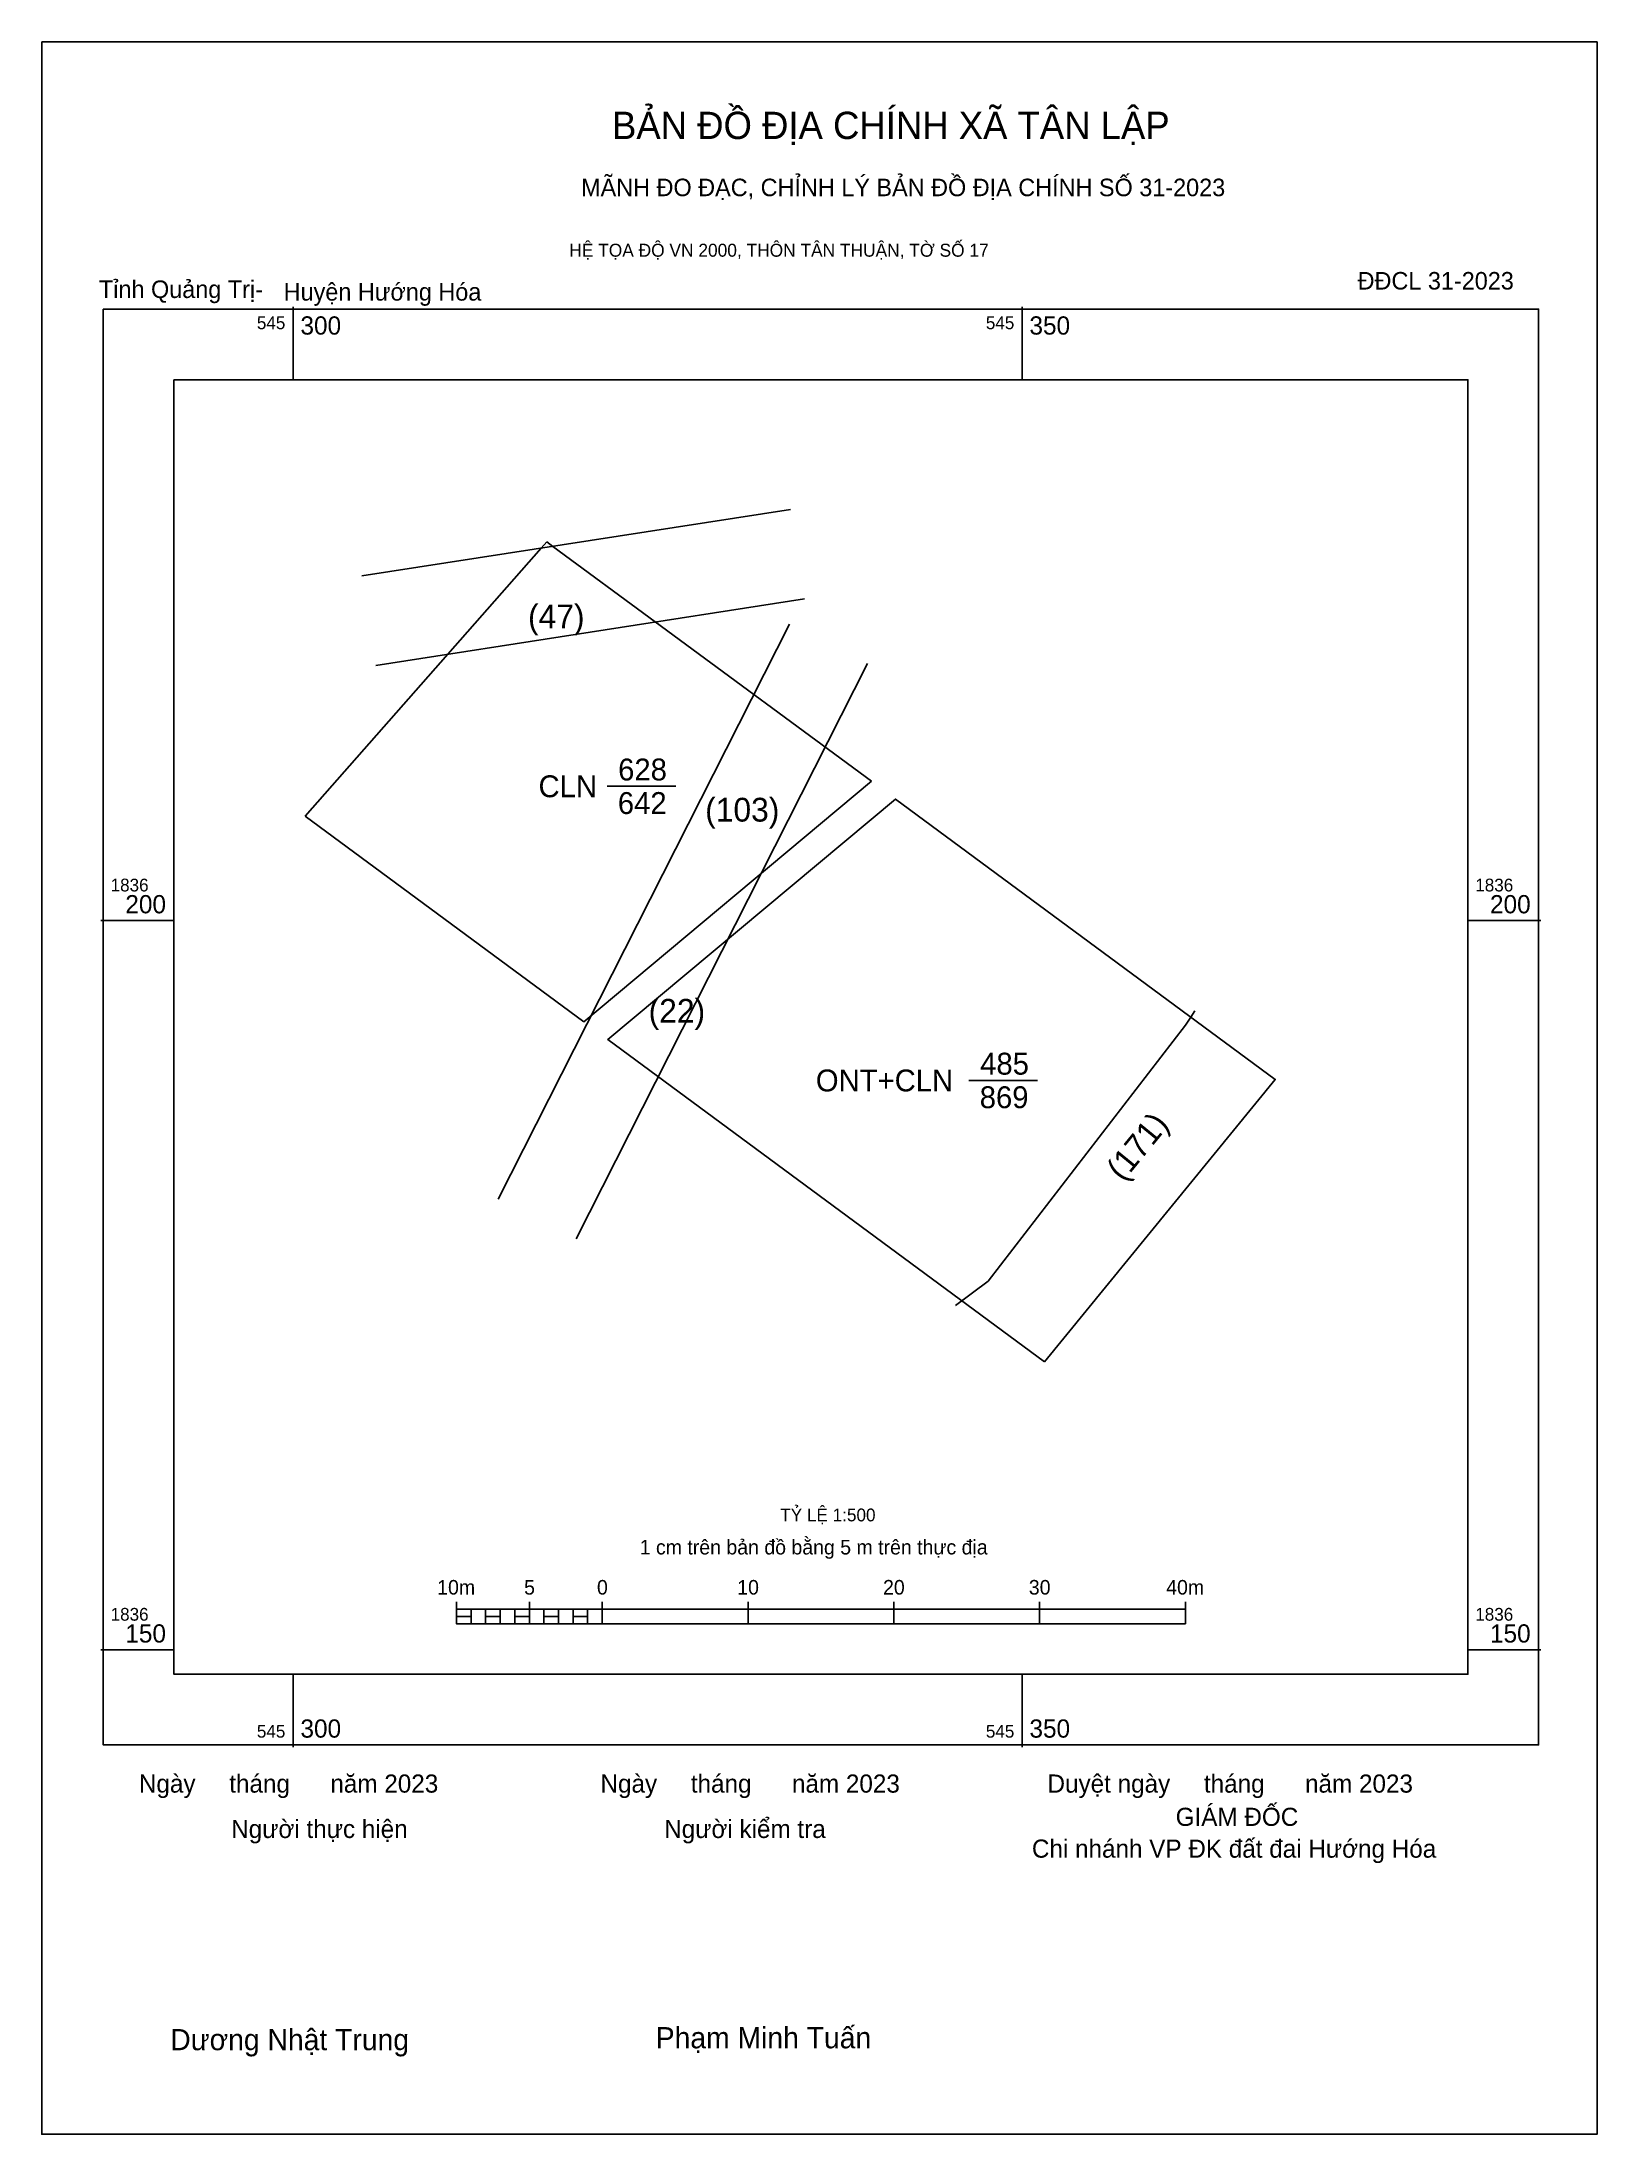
# Model space of a CAD drawing. Extents: x 545277 to 545383, y 1836127 to 1836270.
import ezdxf

# ---------------------------------------------------------------- set-up
doc = ezdxf.new("R2010")
doc.units = 0
for name, color, linetype in [('Level 10', 7, 'Continuous'), ('Level 13', 7, 'Continuous'), ('Level 15', 7, 'Continuous'), ('Level 27', 7, 'Continuous'), ('Level 50', 7, 'Continuous'), ('Level 54', 7, 'Continuous'), ('Level 6', 7, 'Continuous'), ('Level 62', 7, 'Continuous'), ('Level 63', 7, 'Continuous'), ('Level 9', 7, 'Continuous')]:
    doc.layers.add(name, color=color, linetype=linetype)

msp = doc.modelspace()

# ---------------------------------------------------------------- linework, layer by layer
at = {"layer": 'Level 10'}
for p, q in [((545304.58, 1836228.44), (545310.97, 1836235.71)), ((545310.97, 1836235.71), (545311.36, 1836236.14)), ((545311.36, 1836236.14), (545311.78, 1836235.83)), ((545311.78, 1836235.83), (545318.81, 1836230.65)), ((545318.81, 1836230.65), (545333.63, 1836219.72)), ((545294.8, 1836217.32), (545304.58, 1836228.44)), ((545333.63, 1836219.72), (545313.9, 1836203.23)), ((545315.5, 1836219.38), (545320.22, 1836219.38)), ((545313.9, 1836203.23), (545294.8, 1836217.32)), ((545340.32, 1836199.21), (545345.03, 1836199.21))]:
    msp.add_line(p, q, dxfattribs=at)
msp.add_lwpolyline([(545345.51, 1836179.92), (545315.55, 1836202.01), (545335.28, 1836218.5), (545361.33, 1836199.28)], close=True, dxfattribs=at)
at = {"layer": 'Level 15'}
msp.add_lwpolyline([(545276.73, 1836270.42), (545383.41, 1836270.42), (545383.41, 1836126.96), (545276.73, 1836126.96)], close=True, dxfattribs=at)
at = {"layer": 'Level 27'}
for p, q in [((545335.28, 1836218.5), (545335.28, 1836218.5)), ((545315.55, 1836202.01), (545315.55, 1836202.01)), ((545361.33, 1836199.28), (545361.34, 1836199.28)), ((545345.51, 1836179.92), (545345.51, 1836179.91))]:
    msp.add_line(p, q, dxfattribs=at)
at = {"layer": 'Level 50'}
msp.add_lwpolyline([(545339.41, 1836183.78), (545341.64, 1836185.45), (545355.17, 1836203), (545355.53, 1836203.56), (545355.81, 1836203.98)], dxfattribs=at)
at = {"layer": 'Level 54'}
for p, q in [((545298.69, 1836233.8), (545328.09, 1836238.36)), ((545299.64, 1836227.67), (545329.04, 1836232.24)), ((545308.04, 1836191.06), (545328.01, 1836230.5)), ((545313.39, 1836188.35), (545333.36, 1836227.79))]:
    msp.add_line(p, q, dxfattribs=at)
at = {"layer": 'Level 62'}
msp.add_lwpolyline([(545285.79, 1836247.25), (545374.55, 1836247.25), (545374.55, 1836158.5), (545285.79, 1836158.5)], close=True, dxfattribs=at)
at = {"layer": 'Level 63'}
for p, q in [((545293.97, 1836252.25), (545293.97, 1836247.25)), ((545343.97, 1836252.25), (545343.97, 1836247.25)), ((545280.79, 1836210.17), (545285.79, 1836210.17)), ((545374.55, 1836210.17), (545379.55, 1836210.17)), ((545305.17, 1836163.46), (545305.17, 1836161.96)), ((545305.17, 1836162.96), (545355.17, 1836162.96)), ((545306.17, 1836162.96), (545306.17, 1836161.96)), ((545307.17, 1836162.96), (545307.17, 1836161.96)), ((545308.17, 1836162.96), (545308.17, 1836161.96)), ((545309.17, 1836162.96), (545309.17, 1836161.96)), ((545310.17, 1836163.46), (545310.17, 1836161.96)), ((545310.17, 1836162.96), (545310.17, 1836161.96)), ((545311.17, 1836162.96), (545311.17, 1836161.96)), ((545312.17, 1836162.96), (545312.17, 1836161.96)), ((545313.17, 1836162.96), (545313.17, 1836161.96)), ((545314.17, 1836162.96), (545314.17, 1836161.96)), ((545315.17, 1836163.46), (545315.17, 1836161.96)), ((545315.17, 1836162.96), (545315.17, 1836161.96)), ((545325.17, 1836163.46), (545325.17, 1836161.96)), ((545335.17, 1836163.46), (545335.17, 1836161.96)), ((545345.17, 1836163.46), (545345.17, 1836161.96)), ((545355.17, 1836163.46), (545355.17, 1836161.96)), ((545305.17, 1836161.96), (545355.17, 1836161.96)), ((545280.79, 1836160.17), (545285.79, 1836160.17)), ((545374.55, 1836160.17), (545379.55, 1836160.17)), ((545293.97, 1836158.5), (545293.97, 1836153.5)), ((545343.97, 1836158.5), (545343.97, 1836153.5))]:
    msp.add_line(p, q, dxfattribs=at)
for points in [[(545280.95, 1836252.1), (545379.39, 1836252.1), (545379.39, 1836153.65), (545280.95, 1836153.65)], [(545305.17, 1836162.46), (545306.17, 1836162.46), (545306.17, 1836161.96), (545305.17, 1836161.96)], [(545305.17, 1836162.46), (545306.17, 1836162.46), (545306.17, 1836161.96), (545305.17, 1836161.96)], [(545307.17, 1836162.46), (545308.17, 1836162.46), (545308.17, 1836161.96), (545307.17, 1836161.96)], [(545309.17, 1836162.46), (545310.17, 1836162.46), (545310.17, 1836161.96), (545309.17, 1836161.96)], [(545311.17, 1836162.46), (545312.17, 1836162.46), (545312.17, 1836161.96), (545311.17, 1836161.96)], [(545313.17, 1836162.46), (545314.17, 1836162.46), (545314.17, 1836161.96), (545313.17, 1836161.96)]]:
    msp.add_lwpolyline(points, close=True, dxfattribs=at)

# ---------------------------------------------------------------- texts
at = {"layer": 'Level 10'}
msp.add_text('(47)', height=1.63, dxfattribs=at).set_placement((545310.08, 1836230.21))
msp.add_text('(171)', height=1.63, rotation=50.7449, dxfattribs=at).set_placement((545350.89, 1836192.22))
at = {"layer": 'Level 13'}
for s, p in [('628', (545316.26, 1836219.78)), ('CLN', (545310.8, 1836218.63)), ('642', (545316.24, 1836217.48)), ('ONT+CLN', (545329.82, 1836198.46)), ('485', (545341.09, 1836199.61)), ('869', (545341.06, 1836197.31))]:
    msp.add_text(s, height=1.5, dxfattribs=at).set_placement(p)
at = {"layer": 'Level 50'}
for s, p in [('(103)', (545322.23, 1836216.96)), ('(22)', (545318.35, 1836203.17))]:
    msp.add_text(s, height=1.63, dxfattribs=at).set_placement(p)
at = {"layer": 'Level 6'}
msp.add_text('TỶ LỆ 1:500', height=0.879, dxfattribs=at).set_placement((545327.38, 1836168.98))
at = {"layer": 'Level 63'}
for s, height, p in [('BẢN ĐỒ ĐỊA CHÍNH XÃ TÂN LẬP', 1.8718, (545315.84, 1836263.76)), ('MÃNH ĐO ĐẠC, CHỈNH LÝ BẢN ĐỒ ĐỊA CHÍNH SỐ 31-2023', 1.2011, (545313.72, 1836259.84)), ('HỆ TỌA ĐỘ VN 2000, THÔN TÂN THUẬN, TỜ SỐ 17', 0.8891, (545312.91, 1836255.69)), ('545', 0.875, (545291.48, 1836250.72)), ('300', 1.25, (545294.47, 1836250.35)), ('545', 0.875, (545341.48, 1836250.72)), ('350', 1.25, (545344.47, 1836250.35)), ('1836', 0.875, (545281.45, 1836212.17)), ('1836', 0.875, (545375.05, 1836212.17)), ('200', 1.25, (545282.46, 1836210.67)), ('200', 1.25, (545376.06, 1836210.67)), ('1 cm trên bản đồ bằng 5 m trên thực địa', 1, (545317.74, 1836166.71)), ('10m', 1, (545303.85, 1836163.96)), ('5', 1, (545309.81, 1836163.96)), ('0', 1, (545314.81, 1836163.96)), ('10', 1, (545324.43, 1836163.96)), ('20', 1, (545334.43, 1836163.96)), ('30', 1, (545344.43, 1836163.96)), ('40m', 1, (545353.85, 1836163.96)), ('1836', 0.875, (545281.45, 1836162.17)), ('1836', 0.875, (545375.05, 1836162.17)), ('150', 1.25, (545282.46, 1836160.67)), ('150', 1.25, (545376.06, 1836160.67)), ('300', 1.25, (545294.47, 1836154.15)), ('350', 1.25, (545344.47, 1836154.15)), ('545', 0.875, (545291.48, 1836154.15)), ('545', 0.875, (545341.48, 1836154.15)), ('Ngày     tháng      năm 2023', 1.2442, (545283.39, 1836150.38)), ('Ngày     tháng      năm 2023', 1.2442, (545315.05, 1836150.38)), ('Duyệt ngày     tháng      năm 2023', 1.2442, (545345.71, 1836150.38)), ('GIÁM ĐỐC', 1.244, (545354.5, 1836148.1)), ('Người thực hiện', 1.2442, (545289.72, 1836147.27)), ('Người kiểm tra', 1.2442, (545319.42, 1836147.27)), ('Chi nhánh VP ĐK đất đai Hướng Hóa', 1.2442, (545344.64, 1836145.92)), ('Dương Nhật Trung', 1.4512, (545285.54, 1836132.72)), ('Phạm Minh Tuấn', 1.4512, (545318.84, 1836132.85))]:
    msp.add_text(s, height=height, dxfattribs=at).set_placement(p)
at = {"layer": 'Level 9'}
for s, p in [('ĐĐCL 31-2023', (545366.98, 1836253.44)), ('Tỉnh Quảng Trị-', (545280.65, 1836252.86)), ('Huyện Hướng Hóa', (545293.32, 1836252.68))]:
    msp.add_text(s, height=1.2011, dxfattribs=at).set_placement(p)

doc.saveas('drawing.dxf')
